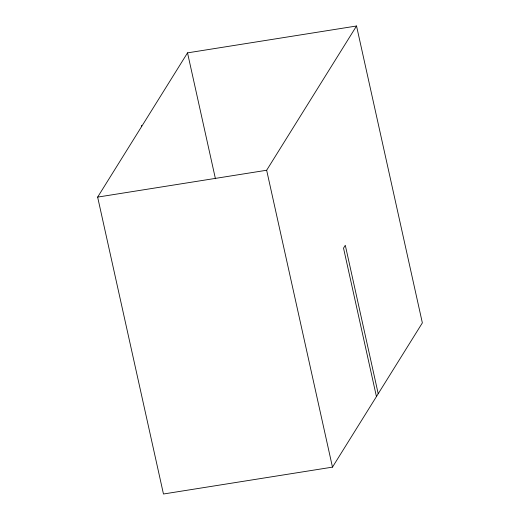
<?xml version="1.0" encoding="UTF-8"?>
<svg xmlns="http://www.w3.org/2000/svg" width="520" height="520" viewBox="0 0 520 520"><rect width="100%" height="100%" fill="white"/><g stroke="black" fill="none" stroke-linecap="round" stroke-linejoin="round"><path stroke-width="0.78" d="M97.643 197.106L187.525 52.864L356.538 26L422.357 322.894L332.475 467.135L163.462 494L97.643 197.106L266.656 170.248L356.538 26M378.209 393.738L345.3 245.291L343.531 248.131L376.441 396.578M266.656 170.248L332.475 467.135M187.525 52.864L215.436 178.744M141.356 125.379L141.615 126.549"/></g></svg>
